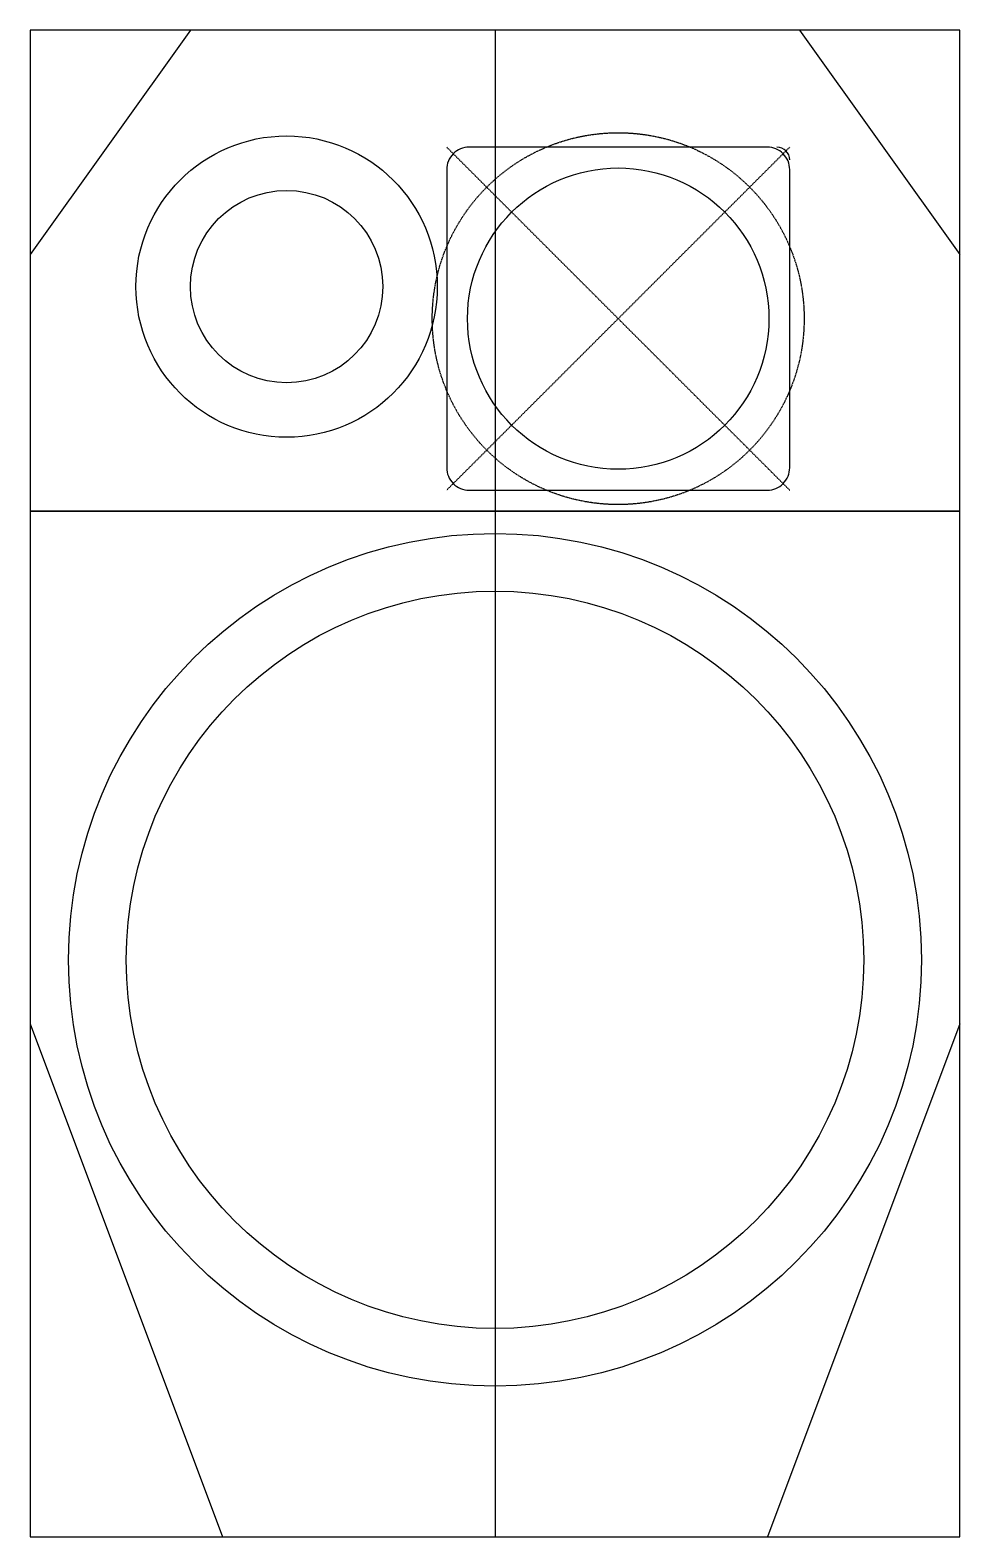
# Model space of a CAD drawing. Header units: millimetres. Extents: x 0 to 290, y 0 to 470.
import ezdxf

# ---------------------------------------------------------------- set-up
doc = ezdxf.new("R2010")
doc.units = ezdxf.units.MM
doc.linetypes.add('DASHED', pattern=[0.2067, 0.1654, -0.0413])

msp = doc.modelspace()

# ---------------------------------------------------------------- linework, layer by layer
for p, q in [((240, 470), (290, 400)), ((290, 470), (0, 470)), ((0, 470), (0, 0)), ((50, 470), (0, 400)), ((290, 0), (290, 470)), ((0, 320), (290, 320)), ((0, 160), (60, 0)), ((290, 160), (230, 0)), ((0, 0), (290, 0))]:
    msp.add_line(p, q)
at = {"color": 181, "linetype": 'DASHED', "lineweight": 25, "true_color": 0xa666ff}
for p, q in [((145, 470), (145, 0)), ((129.93, 433.5), (236.93, 326.5)), ((236.93, 433.5), (129.93, 326.5)), ((290, 320), (0, 320))]:
    msp.add_line(p, q, dxfattribs=at)
msp.add_lwpolyline([(229.93, 433.5), (136.93, 433.5, 0.414214), (129.93, 426.5), (129.93, 333.5, 0.414214), (136.93, 326.5), (229.93, 326.5, 0.414214), (236.93, 333.5), (236.93, 426.5, 0.414214)], format="xyb", close=True)
msp.add_circle((183.43, 380), 58, dxfattribs=at)
for centre, radius in [((80, 390), 47), ((183.43, 380), 47), ((80, 390), 30), ((145, 180), 133), ((145, 180), 115)]:
    msp.add_circle(centre, radius)
msp.add_arc((232.93, 429.5), 4, 0, 90)

doc.saveas('drawing.dxf')
